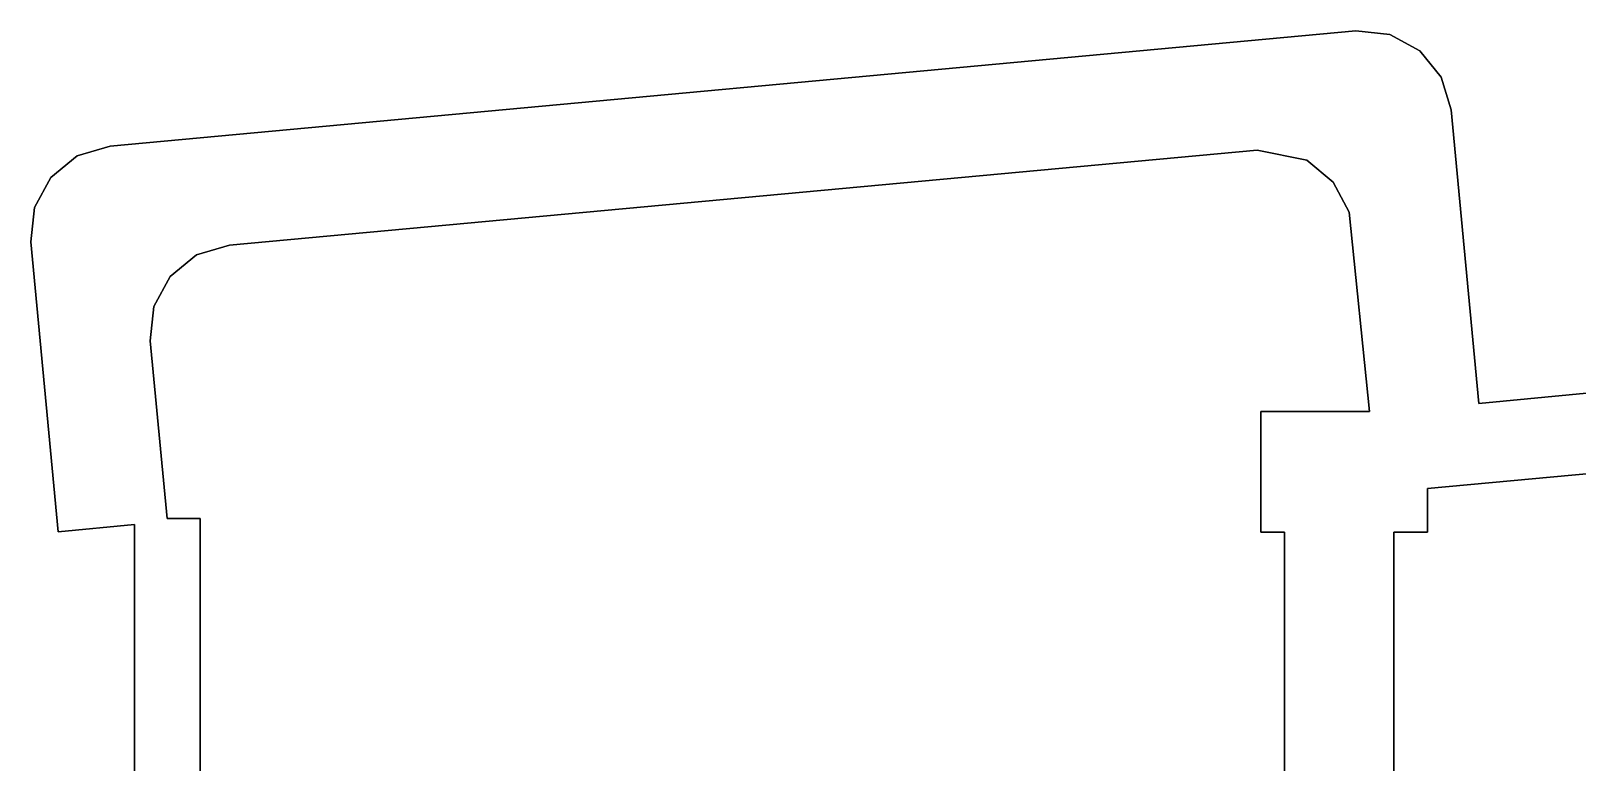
# Model space of a CAD drawing. Header units: metres. Extents: x -0.1 to 64.1, y -0.2 to 39.7.
# Drawn here: x 0.86 to 4.389, y 11.746 to 13.414 of the extents above; entities that cross this region are included whole.
import ezdxf

# ---------------------------------------------------------------- set-up
doc = ezdxf.new("R2010")
doc.units = ezdxf.units.M
doc.header["$LTSCALE"] = 0.2
doc.layers.add('DLX_CONT', color=7, linetype='Continuous', true_color=0x969696)
doc.layers.add('DLX_ROOF', color=7, linetype='Continuous', true_color=0x7f7f7f)

msp = doc.modelspace()

# ---------------------------------------------------------------- linework, layer by layer
at = {"layer": 'DLX_CONT'}
for points in [[(3.884, 13.4142, 0), (1.0404, 13.1511, 0)], [(3.9615, 13.4061, 0), (3.884, 13.4142, 0)], [(4.0301, 13.369, 0), (3.9615, 13.4061, 0)], [(4.0792, 13.3085, 0), (4.0301, 13.369, 0)], [(4.1016, 13.2339, 0), (4.0792, 13.3085, 0)], [(4.1648, 12.5642, 0), (4.1016, 13.2339, 0)], [(1.0404, 13.1511, 0), (0.9655, 13.1289, 0)], [(3.6586, 13.1423, 0), (1.3128, 12.9253, 0)], [(3.7722, 13.119, 0), (3.6586, 13.1423, 0)], [(0.9655, 13.1289, 0), (0.9048, 13.0796, 0)], [(3.8322, 13.0693, 0), (3.7722, 13.119, 0)], [(0.9048, 13.0796, 0), (0.8677, 13.0109, 0)], [(3.8686, 13.0004, 0), (3.8322, 13.0693, 0)], [(0.8677, 13.0109, 0), (0.8597, 12.9332, 0)], [(3.9154, 12.5457, 0), (3.8686, 13.0004, 0)], [(0.8597, 12.9332, 0), (0.9222, 12.2713, 0)], [(1.3128, 12.9253, 0), (1.2379, 12.903, 0)], [(1.2379, 12.903, 0), (1.1773, 12.8537, 0)], [(1.1773, 12.8537, 0), (1.1401, 12.785, 0)], [(7.195, 12.8546, 0), (4.1648, 12.5642, 0)], [(1.1401, 12.785, 0), (1.1321, 12.7073, 0)], [(1.1321, 12.7073, 0), (1.1705, 12.3012, 0)], [(7.195, 12.6609, 0), (4.0475, 12.3696, 0)], [(3.6672, 12.2699, 0), (3.6672, 12.5457, 0)], [(3.6672, 12.5457, 0), (3.9154, 12.5457, 0)], [(4.0475, 12.3696, 0), (4.0475, 12.2699, 0)], [(0.9222, 12.2713, 0), (1.0959, 12.2874, 0)], [(1.0959, 12.2874, 0), (1.0959, 9.7284, 0)], [(1.1705, 12.3012, 0), (1.2459, 12.3012, 0)], [(1.2459, 12.3012, 0), (1.2459, 9.8786, 0)], [(3.7209, 12.2699, 0), (3.6672, 12.2699, 0)], [(3.7209, 11.3283, 0), (3.7209, 12.2699, 0)], [(4.0475, 12.2699, 0), (3.9709, 12.2699, 0)], [(3.9709, 12.2699, 0), (3.9709, 11.3283, 0)]]:
    msp.add_polyline3d(points, dxfattribs=at)
at = {"layer": 'DLX_ROOF'}
for points in [[(3.884, 13.4142, 0), (1.0404, 13.1511, 0)], [(1.0404, 13.1511, 0), (3.884, 13.4142, 0)], [(1.0404, 13.1511, 0), (3.884, 13.4142, 0)], [(3.884, 13.4142, 0), (1.0404, 13.1511, 0)], [(3.9615, 13.4061, 0), (3.884, 13.4142, 0)], [(3.884, 13.4142, 0), (3.884, 13.4142, 0)], [(3.884, 13.4142, 0), (3.9615, 13.4061, 0)], [(3.884, 13.4142, 0), (3.884, 13.4142, 0)], [(3.884, 13.4142, 0), (3.9615, 13.4061, 0)], [(3.9615, 13.4061, 0), (3.884, 13.4142, 0)], [(4.0301, 13.369, 0), (3.9615, 13.4061, 0)], [(3.9615, 13.4061, 0), (3.9615, 13.4061, 0)], [(3.9615, 13.4061, 0), (4.0301, 13.369, 0)], [(3.9615, 13.4061, 0), (3.9615, 13.4061, 0)], [(3.9615, 13.4061, 0), (4.0301, 13.369, 0)], [(4.0301, 13.369, 0), (3.9615, 13.4061, 0)], [(4.0792, 13.3085, 0), (4.0301, 13.369, 0)], [(4.0301, 13.369, 0), (4.0301, 13.369, 0)], [(4.0301, 13.369, 0), (4.0792, 13.3085, 0)], [(4.0301, 13.369, 0), (4.0301, 13.369, 0)], [(4.0301, 13.369, 0), (4.0792, 13.3085, 0)], [(4.0792, 13.3085, 0), (4.0301, 13.369, 0)], [(4.1016, 13.2339, 0), (4.0792, 13.3085, 0)], [(4.0792, 13.3085, 0), (4.0792, 13.3085, 0)], [(4.0792, 13.3085, 0), (4.1016, 13.2339, 0)], [(4.0792, 13.3085, 0), (4.0792, 13.3085, 0)], [(4.0792, 13.3085, 0), (4.1016, 13.2339, 0)], [(4.1016, 13.2339, 0), (4.0792, 13.3085, 0)], [(4.1648, 12.5642, 0), (4.1016, 13.2339, 0)], [(4.1016, 13.2339, 0), (4.1016, 13.2339, 0)], [(4.1016, 13.2339, 0), (4.1648, 12.5642, 0)], [(4.1016, 13.2339, 0), (4.1016, 13.2339, 0)], [(4.1016, 13.2339, 0), (4.1648, 12.5642, 0)], [(4.1648, 12.5642, 0), (4.1016, 13.2339, 0)], [(1.0404, 13.1511, 0), (0.9655, 13.1289, 0)], [(0.9655, 13.1289, 0), (1.0404, 13.1511, 0)], [(0.9655, 13.1289, 0), (1.0404, 13.1511, 0)], [(1.0404, 13.1511, 0), (0.9655, 13.1289, 0)], [(1.0404, 13.1511, 0), (1.0404, 13.1511, 0)], [(1.0404, 13.1511, 0), (1.0404, 13.1511, 0)], [(3.6586, 13.1423, 0), (1.3128, 12.9253, 0)], [(1.3128, 12.9253, 0), (3.6586, 13.1423, 0)], [(3.7722, 13.119, 0), (3.6586, 13.1423, 0)], [(3.6586, 13.1423, 0), (3.7722, 13.119, 0)], [(0.9655, 13.1289, 0), (0.9048, 13.0796, 0)], [(0.9048, 13.0796, 0), (0.9655, 13.1289, 0)], [(0.9048, 13.0796, 0), (0.9655, 13.1289, 0)], [(0.9655, 13.1289, 0), (0.9048, 13.0796, 0)], [(0.9655, 13.1289, 0), (0.9655, 13.1289, 0)], [(0.9655, 13.1289, 0), (0.9655, 13.1289, 0)], [(3.8322, 13.0693, 0), (3.7722, 13.119, 0)], [(3.7722, 13.119, 0), (3.8322, 13.0693, 0)], [(0.9048, 13.0796, 0), (0.8677, 13.0109, 0)], [(0.8677, 13.0109, 0), (0.9048, 13.0796, 0)], [(0.8677, 13.0109, 0), (0.9048, 13.0796, 0)], [(0.9048, 13.0796, 0), (0.8677, 13.0109, 0)], [(0.9048, 13.0796, 0), (0.9048, 13.0796, 0)], [(0.9048, 13.0796, 0), (0.9048, 13.0796, 0)], [(3.8686, 13.0004, 0), (3.8322, 13.0693, 0)], [(3.8322, 13.0693, 0), (3.8686, 13.0004, 0)], [(0.8677, 13.0109, 0), (0.8597, 12.9332, 0)], [(0.8597, 12.9332, 0), (0.8677, 13.0109, 0)], [(0.8597, 12.9332, 0), (0.8677, 13.0109, 0)], [(0.8677, 13.0109, 0), (0.8597, 12.9332, 0)], [(0.8677, 13.0109, 0), (0.8677, 13.0109, 0)], [(0.8677, 13.0109, 0), (0.8677, 13.0109, 0)], [(3.9154, 12.5457, 0), (3.8686, 13.0004, 0)], [(3.8686, 13.0004, 0), (3.9154, 12.5457, 0)], [(0.8597, 12.9332, 0), (0.8597, 12.9332, 0)], [(0.8597, 12.9332, 0), (0.9222, 12.2713, 0)], [(0.9222, 12.2713, 0), (0.8597, 12.9332, 0)], [(0.8597, 12.9332, 0), (0.8597, 12.9332, 0)], [(0.9222, 12.2713, 0), (0.8597, 12.9332, 0)], [(0.8597, 12.9332, 0), (0.9222, 12.2713, 0)], [(1.3128, 12.9253, 0), (1.2379, 12.903, 0)], [(1.2379, 12.903, 0), (1.3128, 12.9253, 0)], [(1.2379, 12.903, 0), (1.1773, 12.8537, 0)], [(1.1773, 12.8537, 0), (1.2379, 12.903, 0)], [(1.1773, 12.8537, 0), (1.1401, 12.785, 0)], [(1.1401, 12.785, 0), (1.1773, 12.8537, 0)], [(7.195, 12.8546, 0), (4.1648, 12.5642, 0)], [(4.1648, 12.5642, 0), (7.195, 12.8546, 0)], [(4.1648, 12.5642, 0), (7.195, 12.8546, 0)], [(7.195, 12.8546, 0), (4.1648, 12.5642, 0)], [(1.1401, 12.785, 0), (1.1321, 12.7073, 0)], [(1.1321, 12.7073, 0), (1.1401, 12.785, 0)], [(1.1321, 12.7073, 0), (1.1705, 12.3012, 0)], [(1.1705, 12.3012, 0), (1.1321, 12.7073, 0)], [(7.195, 12.6609, 0), (4.0475, 12.3696, 0)], [(4.0475, 12.3696, 0), (7.195, 12.6609, 0)], [(3.6672, 12.2699, 0), (3.6672, 12.5457, 0)], [(3.6672, 12.5457, 0), (3.9154, 12.5457, 0)], [(3.9154, 12.5457, 0), (3.6672, 12.5457, 0)], [(3.6672, 12.5457, 0), (3.6672, 12.2699, 0)], [(4.1648, 12.5642, 0), (4.1648, 12.5642, 0)], [(4.1648, 12.5642, 0), (4.1648, 12.5642, 0)], [(4.0475, 12.3696, 0), (4.0475, 12.2699, 0)], [(4.0475, 12.2699, 0), (4.0475, 12.3696, 0)], [(0.9222, 12.2713, 0), (1.0959, 12.2874, 0)], [(1.0959, 12.2874, 0), (0.9222, 12.2713, 0)], [(1.0959, 12.2874, 0), (0.9222, 12.2713, 0)], [(0.9222, 12.2713, 0), (1.0959, 12.2874, 0)], [(1.0959, 12.2874, 0), (1.0959, 12.2874, 0)], [(1.0959, 12.2874, 0), (1.0959, 9.7284, 0)], [(1.0959, 9.7284, 0), (1.0959, 12.2874, 0)], [(1.0959, 12.2874, 0), (1.0959, 12.2874, 0)], [(1.0959, 9.7284, 0), (1.0959, 12.2874, 0)], [(1.0959, 12.2874, 0), (1.0959, 9.7284, 0)], [(1.1705, 12.3012, 0), (1.2459, 12.3012, 0)], [(1.2459, 12.3012, 0), (1.1705, 12.3012, 0)], [(1.2459, 12.3012, 0), (1.2459, 9.8786, 0)], [(1.2459, 9.8786, 0), (1.2459, 12.3012, 0)], [(0.9222, 12.2713, 0), (0.9222, 12.2713, 0)], [(0.9222, 12.2713, 0), (0.9222, 12.2713, 0)], [(3.7209, 12.2699, 0), (3.6672, 12.2699, 0)], [(3.6672, 12.2699, 0), (3.7209, 12.2699, 0)], [(3.7209, 11.3283, 0), (3.7209, 12.2699, 0)], [(3.7209, 12.2699, 0), (3.7209, 11.3283, 0)], [(4.0475, 12.2699, 0), (3.9709, 12.2699, 0)], [(3.9709, 12.2699, 0), (3.9709, 10.5285, 0)], [(3.9709, 10.5285, 0), (3.9709, 12.2699, 0)], [(3.9709, 12.2699, 0), (4.0475, 12.2699, 0)]]:
    msp.add_polyline3d(points, dxfattribs=at)

doc.saveas('drawing.dxf')
